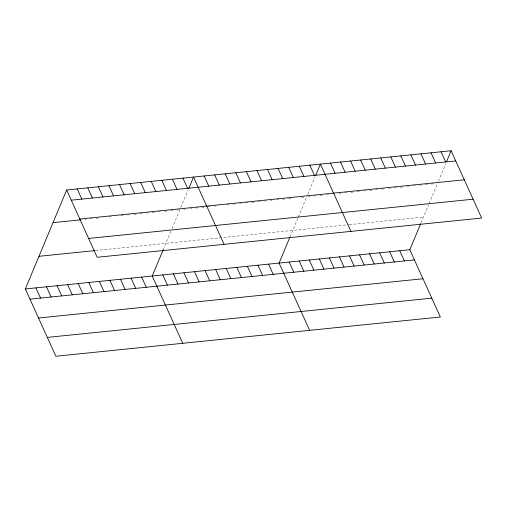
<?xml version="1.0" encoding="UTF-8"?>
<svg xmlns="http://www.w3.org/2000/svg" width="507" height="507" viewBox="0 0 507 507"><rect width="100%" height="100%" fill="white"/><g stroke="black" fill="none" stroke-linecap="round" stroke-linejoin="round"><path stroke-width="0.38" stroke-dasharray="2.54 1.9" d="M163.134 249.881L170.916 231.243M172.038 228.549L179.903 209.708M180.809 207.528L188.084 190.112M290.004 236.934L297.786 218.289M298.35 216.945L306.494 197.426M307.686 194.58L314.955 177.158M421.025 222.865L428.51 204.948M429.068 203.605L437.218 184.085M438.403 181.233L445.678 163.818M84.745 219.417L86.26 219.265M90.031 218.878L92.299 218.644M96.076 218.263L98.339 218.029M108.916 216.952L111.179 216.717M120.996 215.716L123.264 215.488M127.796 215.025L129.304 214.867M133.835 214.404L136.098 214.176M139.875 213.789L142.144 213.561M146.675 213.098L148.183 212.94M151.961 212.56L154.223 212.325M158.754 211.863L160.269 211.711M164.8 211.248L167.063 211.013M170.84 210.633L173.102 210.399M176.88 210.012L179.148 209.784M183.68 209.321L185.188 209.163M190.474 208.624L191.988 208.472M195.759 208.085L198.028 207.857M201.805 207.471L204.068 207.236M207.845 206.856L210.113 206.622M214.645 206.159L216.153 206.007M226.724 204.923L228.993 204.695M233.524 204.232L235.033 204.08M239.564 203.618L241.072 203.459M245.603 202.996L247.872 202.768M251.649 202.382L253.912 202.154M257.689 201.767L259.952 201.532M264.483 201.07L265.998 200.918M270.529 200.455L272.037 200.303M277.323 199.764L278.837 199.606M282.608 199.219L284.877 198.991M288.654 198.605L290.917 198.376M301.488 197.293L303.756 197.065M308.326 196.596L309.872 196.437M313.738 196.044L316.831 195.727M319.923 195.41L322.249 195.176M326.888 194.701L328.435 194.542M339.265 193.44L340.812 193.281M344.678 192.888L346.997 192.647M350.863 192.254L353.189 192.02M357.055 191.627L359.374 191.386M364.013 190.911L365.56 190.752M369.432 190.359L371.751 190.125M375.617 189.732L377.164 189.574M381.803 189.098L384.129 188.864M388.768 188.389L390.314 188.23M394.18 187.837L396.499 187.596M400.372 187.203L402.691 186.969M407.33 186.494L408.876 186.335M413.516 185.86L415.062 185.701M419.707 185.226L421.254 185.074M425.12 184.675L427.439 184.44M431.311 184.047L433.631 183.807M95.62 250.521L348.423 224.721M349.196 224.639L423.453 217.059"/><path stroke-width="0.76" d="M420.721 223.593L409.821 249.717L440.342 317.002L55.871 356.244L25.35 288.958L66.658 189.998L451.129 150.756L481.65 218.042L97.179 257.283L66.658 189.998M163.134 249.881L152.227 276.011L182.748 343.296M188.686 188.661L193.535 177.044L224.056 244.33M289.7 237.663L279.097 263.063L309.619 330.342M315.563 175.707L320.411 164.097L350.933 231.382M446.585 161.644L451.129 150.756M71.284 200.189L455.755 160.947M79.833 219.03L464.298 179.789M53.026 222.655L80.968 219.804M88.636 238.442L473.107 199.2M38.982 256.301L94.866 250.597M25.35 288.958L409.821 249.717M29.976 299.155L414.441 259.914M38.519 317.997L422.99 278.755M47.328 337.402L431.793 298.16M441.071 151.783L445.697 161.974M431.02 152.81L435.64 163M420.962 153.836L425.588 164.027M410.904 154.863L415.531 165.054M400.853 155.89L405.473 166.081M390.796 156.91L395.422 167.107M380.744 157.937L385.364 168.134M370.687 158.964L375.313 169.161M360.629 159.99L365.255 170.187M399.763 250.743L404.39 260.94M350.578 161.017L355.198 171.214M389.706 251.77L394.332 261.967M340.52 162.044L345.147 172.241M379.654 252.797L384.274 262.994M330.463 163.07L335.089 173.267M369.597 253.823L374.223 264.02M359.539 254.85L364.165 265.047M309.834 165.174L314.46 175.371M349.488 255.877L354.108 266.074M299.263 166.258L303.889 176.449M339.43 256.903L344.057 267.1M288.692 167.335L293.312 177.526M329.373 257.93L333.999 268.121M319.321 258.957L323.941 269.147M278.115 168.413L282.741 178.61M309.264 259.983L313.89 270.174M267.544 169.49L272.17 179.687M299.212 261.01L303.832 271.201M256.973 170.574L261.599 180.765M289.155 262.037L293.781 272.227M246.402 171.651L251.022 181.848M235.825 172.729L240.451 182.926M268.526 264.141L273.153 274.331M225.254 173.812L229.88 184.003M257.955 265.218L262.575 275.415M214.683 174.89L219.303 185.08M247.378 266.295L252.004 276.492M204.106 175.967L208.732 186.164M236.807 267.379L241.433 277.57M226.236 268.457L230.856 278.654M182.964 178.128L187.584 188.319M215.659 269.534L220.285 279.731M172.386 179.205L177.013 189.396M205.088 270.618L209.714 280.808M161.815 180.283L166.442 190.48M194.517 271.695L199.143 281.886M151.244 181.367L155.864 191.557M183.946 272.772L188.566 282.969M140.673 182.444L145.294 192.635M173.369 273.85L177.995 284.047M130.096 183.521L134.723 193.718M162.798 274.933L167.424 285.124M119.525 184.599L124.152 194.796M108.954 185.682L113.574 195.873M141.649 277.088L146.276 287.285M98.377 186.76L103.003 196.95M131.079 278.172L135.705 288.363M87.806 187.837L92.432 198.034M120.508 279.249L125.128 289.44M77.235 188.915L81.855 199.112M109.93 280.327L114.557 290.524M99.359 281.404L103.986 291.601M88.788 282.488L93.408 292.678M78.217 283.565L82.837 293.756M67.64 284.642L72.267 294.84M57.069 285.72L61.696 295.917M46.498 286.804L51.118 296.994M35.921 287.881L40.547 298.078"/></g></svg>
